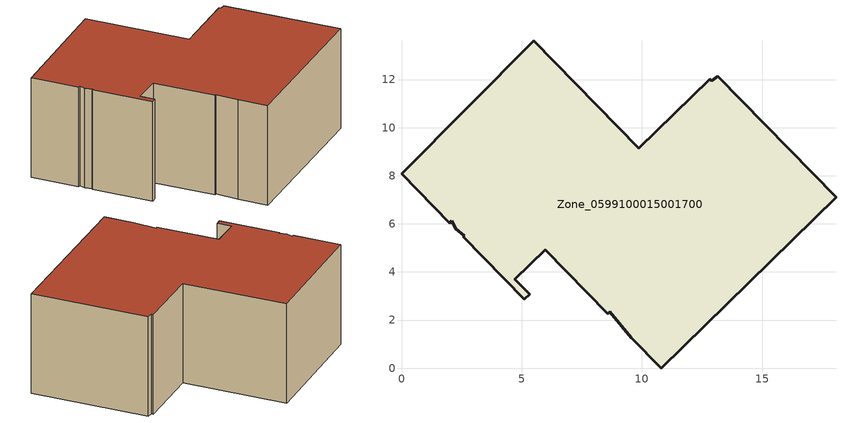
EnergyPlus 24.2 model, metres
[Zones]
Zone_0599100015001700
 floor ground (C_G): 2.1,6.12 2,6.03 0,8.08 5.5,13.61 9.87,9.14 12.82,12.02 12.89,11.95 13.15,12.13 18.07,7.1 10.8,0 9.56,1.27 8.65,2.34 8.58,2.27 5.97,4.93 4.72,3.7 5.33,3.08 5.1,2.86 2.56,5.46 2.6,5.5 2.26,5.79 z0.42
 wall outside (C_F): 5.5,13.61 0,8.08 2,6.03 2.1,6.12 2.26,5.79 2.6,5.5 2.56,5.46 5.1,2.86 5.33,3.08 4.72,3.7 5.97,4.93 8.58,2.27 8.65,2.34 9.56,1.27 10.8,0 18.07,7.1 13.15,12.13 12.89,11.95 12.82,12.02 9.87,9.14 5.5,13.61 z0.42:6.57
 roof outside (C_R): 2.1,6.12 2.26,5.79 2.6,5.5 2.56,5.46 5.1,2.86 5.33,3.08 4.72,3.7 5.97,4.93 8.58,2.27 8.65,2.34 9.56,1.27 10.8,0 18.07,7.1 13.15,12.13 12.89,11.95 12.82,12.02 9.87,9.14 5.5,13.61 0,8.08 2,6.03 z6.57
[BUILDING]
Pand.0599100015001700: North Axis=0; Terrain=City; Loads Convergence Tolerance Value=0.04; Temperature Convergence Tolerance Value=0.4; Solar Distribution=FullExterior; Maximum Number of Warmup Days=25; Minimum Number of Warmup Days=1
[Site:Location]
Rotterdam.The.Hague.AP_ZH_NLD Design_Conditions: Latitude=51.96; Longitude=4.45; Time Zone=1; Elevation=-4.5
[SITE:GROUNDTEMPERATURE:BUILDINGSURFACE]
18, 18, 18, 18, 18, 18, 18, 18, 18, 18, 18, 18
[MATERIAL] Thermal Absorptance=0.9; Solar Absorptance=0.7; Visible Absorptance=0.7
Name | Roughness | Thickness | Conductivity | Density | Specific Heat
G.D.1975-1991 | MediumSmooth | 0.15 | 0.288461 | 540 | 1210
F.D.1975-1991 | Rough | 0.3 | 0.230769 | 1920 | 840
R.D.1975-1991 | MediumRough | 0.2 | 0.153846 | 1500 | 1000
[CONSTRUCTION]
C_G: G.D.1975-1991
C_F: F.D.1975-1991
C_R: R.D.1975-1991
[ZONE]
Zone_0599100015001700: Type=1; Multiplier=1; Ceiling Height=Autocalculate; Volume=Autocalculate; Floor Area=autocalculate; Part of Total Floor Area=Yes
[ZONEINFILTRATION:DESIGNFLOWRATE]
Infil_Zone_0599100015001700: Zone or ZoneList or Space or SpaceList=Zone_0599100015001700; Schedule=AlwaysOn; Design Flow Rate Calculation Method=Flow/Area; Flow Rate per Floor Area=0.0042; Constant Term Coefficient=1; Temperature Term Coefficient=0; Velocity Term Coefficient=0; Velocity Squared Term Coefficient=0
[HVACTEMPLATE:ZONE:IDEALLOADSAIRSYSTEM]
Zone_0599100015001700: Maximum Heating Supply Air Temperature=50; Minimum Cooling Supply Air Temperature=13; Maximum Heating Supply Air Humidity Ratio=0.0156; Minimum Cooling Supply Air Humidity Ratio=0.0077; Heating Limit=NoLimit; Cooling Limit=NoLimit; Dehumidification Control Type=ConstantSensibleHeatRatio; Cooling Sensible Heat Ratio=0.7; Dehumidification Setpoint=60; Humidification Control Type=None; Humidification Setpoint=30; Outdoor Air Method=None; Outdoor Air Flow Rate per Person=0.00944; Outdoor Air Flow Rate per Zone Floor Area=0; Outdoor Air Flow Rate per Zone=0; Demand Controlled Ventilation Type=None; Outdoor Air Economizer Type=NoEconomizer; Heat Recovery Type=None; Sensible Heat Recovery Effectiveness=0.7; Latent Heat Recovery Effectiveness=0.65
[ZONECONTROL:THERMOSTAT]
ThermostatControl_Zone_0599100015001700: Zone or ZoneList=Zone_0599100015001700; Control Type Schedule=DualSetpointControlType; Control 1=Thermostat_Zone_0599100015001700; Temperature Difference Between Cutout And Setpoint=0
[THERMOSTATSETPOINT:DUALSETPOINT]
Thermostat_Zone_0599100015001700: Heating Setpoint Temperature Schedule=HeatingSetpoint_Zone_0599100015001700; Cooling Setpoint Temperature Schedule=CoolingSetpoint_Zone_0599100015001700
[SCHEDULE:COMPACT]
HeatingSetpoint_Zone_0599100015001700: Through: 12/31, For: AllDays, Until: 24:00, 21
CoolingSetpoint_Zone_0599100015001700: Through: 12/31, For: AllDays, Until: 24:00, 24
DualSetpointControlType: Through: 12/31, For: AllDays, Until: 24:00, 4
AlwaysOn: Through: 12/31, For: AllDays, Until: 24:00, 1
